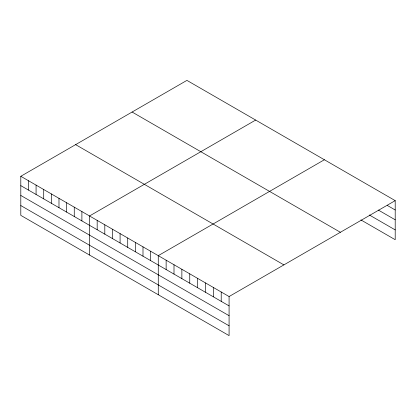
<?xml version="1.0" encoding="UTF-8"?>
<svg xmlns="http://www.w3.org/2000/svg" width="416" height="416" viewBox="0 0 416 416"><rect width="100%" height="100%" fill="white"/><g stroke="black" fill="none" stroke-linecap="round" stroke-linejoin="round"><path stroke-width="0.62" d="M20.8 176.29L229.081 296.54L229.081 335.618L20.8 215.368L20.8 176.29L186.919 80.382L395.2 200.632L395.2 239.71L360.916 219.918M255.653 120.063L89.534 215.972L89.534 255.05M324.386 159.749L158.267 255.653L158.267 294.731M229.081 296.54L395.2 200.632M387.332 205.442L395.2 209.986M378.342 210.059L395.2 219.794M369.346 214.973L395.2 229.902M132.101 112.034L340.382 232.284M75.618 144.638L283.899 264.893M20.8 185.64L229.081 305.895M20.8 195.452L229.081 315.702M20.8 205.556L229.081 325.806M221.213 291.996L221.213 301.35M213.346 287.456L213.346 296.806M205.478 282.911L205.478 292.266M197.61 278.372L197.61 287.721M189.743 273.827L189.743 283.182M181.87 269.282L181.87 278.637M174.002 264.742L174.002 274.092M166.135 260.198L166.135 269.552M150.628 251.248L150.628 260.598M142.995 246.839L142.995 256.188M135.356 242.429L135.356 251.779M127.717 238.02L127.717 247.369M120.084 233.61L120.084 242.96M112.445 229.2L112.445 238.555M104.806 224.791L104.806 234.146M97.172 220.381L97.172 229.736M81.895 211.562L81.895 220.917M74.261 207.152L74.261 216.507M66.622 202.743L66.622 212.098M58.984 198.333L58.984 207.688M51.35 193.929L51.35 203.278M43.711 189.519L43.711 198.869M36.072 185.11L36.072 194.459M28.439 180.7L28.439 190.05"/></g></svg>
